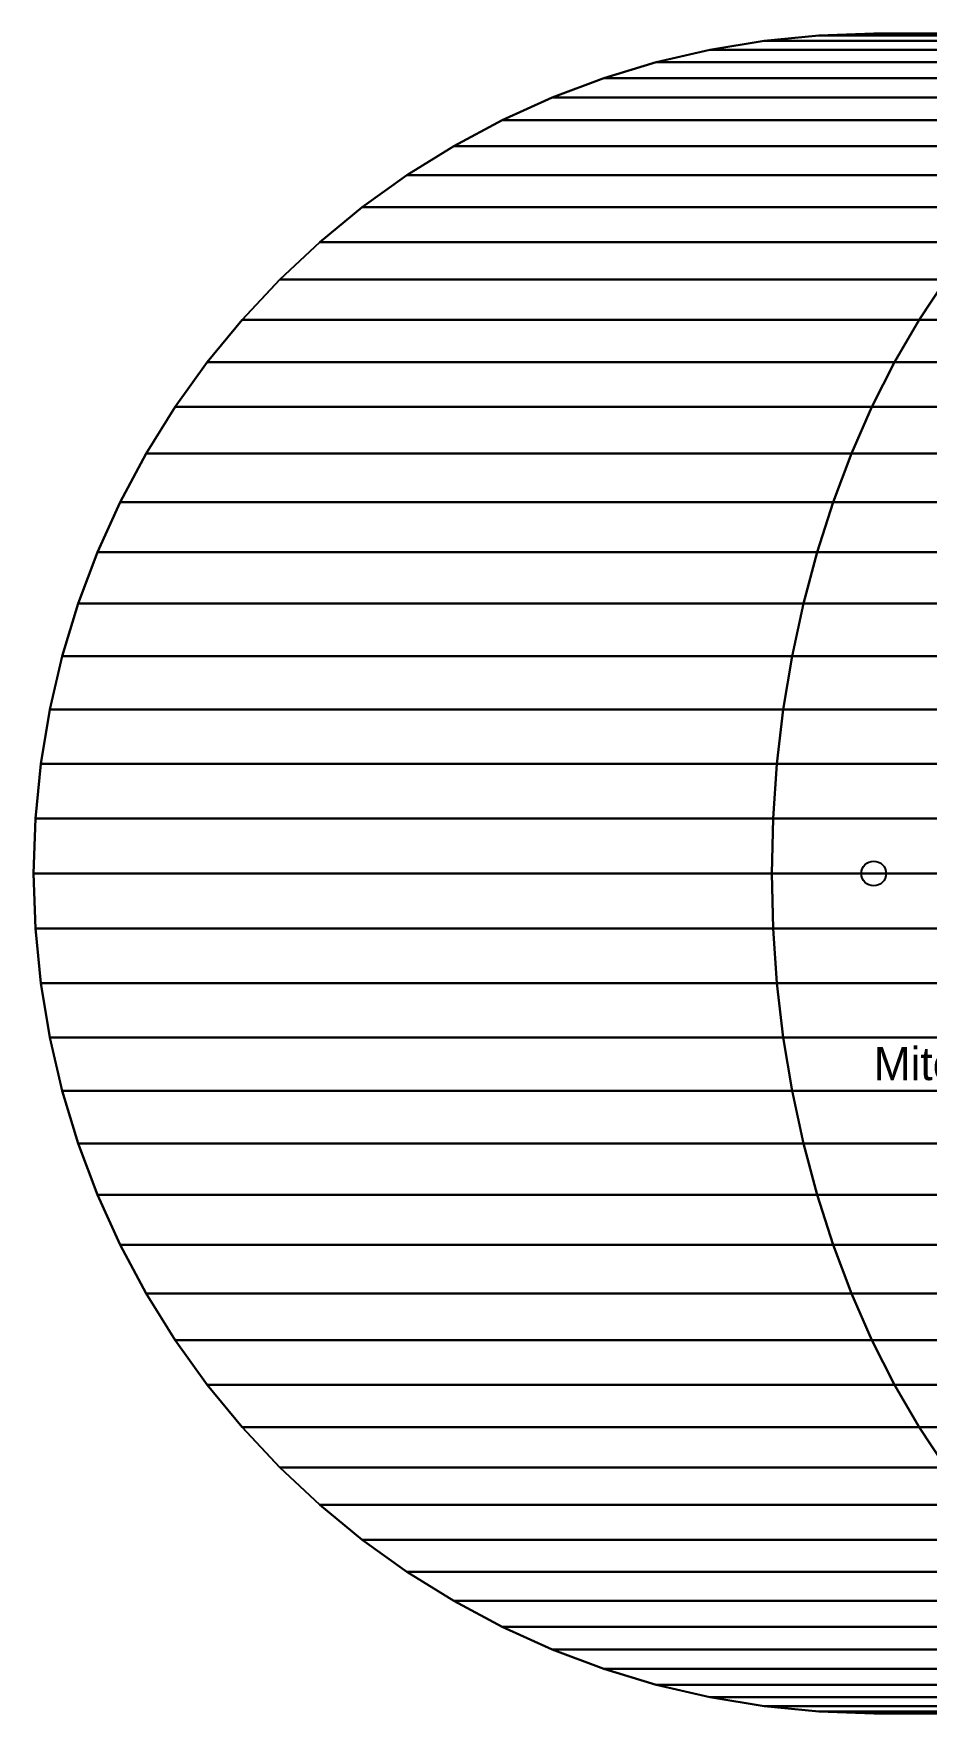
# Model space of a CAD drawing. Header units: millimetres. Extents: x -203 to 1477, y -1544 to 203.
# Drawn here: x -203.2 to 12.7, y -203.2 to 203.2 of the extents above; entities that cross this region are included whole.
import ezdxf

# ---------------------------------------------------------------- set-up
doc = ezdxf.new("R2010")
doc.units = ezdxf.units.MM
doc.linetypes.add('DASHED', pattern=[10, 6, -4])
for name, color, linetype in [('ARC', 6, 'CONTINUOUS'), ('CONSTRUCTION', 1, 'CONTINUOUS'), ('DEV_TEXTE', 4, 'CONTINUOUS'), ('ELBOW_3D', 5, 'CONTINUOUS'), ('POINTS', 1, 'CONTINUOUS')]:
    doc.layers.add(name, color=color, linetype=linetype)

msp = doc.modelspace()

# ---------------------------------------------------------------- linework, layer by layer
at = {"layer": 'ARC', "color": 6, "linetype": 'CONTINUOUS'}
for p, q in [((0, 0), (0.49, 0, 19.941)), ((0.49, 0, 19.941), (1.957, 0, 39.834)), ((1.957, 0, 39.834), (4.399, 0, 59.631)), ((4.399, 0, 59.631), (7.809, 0, 79.285)), ((7.809, 0, 79.285), (12.179, 0, 98.747)), ((12.179, 0, 98.747), (17.499, 0, 117.972))]:
    msp.add_line(p, q, dxfattribs=at)
at = {"layer": 'CONSTRUCTION', "color": 1, "linetype": 'CONTINUOUS'}
msp.add_line((0, 0), (406.4, 0), dxfattribs=at)
at = {"layer": 'CONSTRUCTION', "color": 1, "linetype": 'DASHED'}
msp.add_line((406.4, 0), (0, 0), dxfattribs=at)
at = {"layer": 'ELBOW_3D', "color": 5, "linetype": 'CONTINUOUS'}
for points in [[(-13.29, 202.765), (0, 203.2), (0, 203.2, 168.336), (-13.29, 202.765, 173.841)], [(-13.29, 202.765, 173.841), (0, 203.2, 168.336), (119.032, 203.2, 287.368), (109.634, 202.765, 296.766)], [(0, 203.2), (13.29, 202.765), (13.29, 202.765, 162.832), (0, 203.2, 168.336)], [(0, 203.2, 168.336), (13.29, 202.765, 162.832), (128.429, 202.765, 277.971), (119.032, 203.2, 287.368)], [(-52.592, 196.276), (-39.642, 199.296), (-39.642, 199.296, 184.757), (-52.592, 196.276, 190.121)], [(-52.592, 196.276, 190.121), (-39.642, 199.296, 184.757), (91, 199.296, 315.4), (81.844, 196.276, 324.556)], [(-39.642, 199.296), (-26.523, 201.462), (-26.523, 201.462, 179.323), (-39.642, 199.296, 184.757)], [(-39.642, 199.296, 184.757), (-26.523, 201.462, 179.323), (100.277, 201.462, 306.123), (91, 199.296, 315.4)], [(-26.523, 201.462), (-13.29, 202.765), (-13.29, 202.765, 173.841), (-26.523, 201.462, 179.323)], [(-26.523, 201.462, 179.323), (-13.29, 202.765, 173.841), (109.634, 202.765, 296.766), (100.277, 201.462, 306.123)], [(-65.316, 192.416), (-52.592, 196.276), (-52.592, 196.276, 190.121), (-65.316, 192.416, 195.391)], [(-65.316, 192.416, 195.391), (-52.592, 196.276, 190.121), (81.844, 196.276, 324.556), (72.846, 192.416, 333.554)], [(-77.761, 187.732), (-65.316, 192.416), (-65.316, 192.416, 195.391), (-77.761, 187.732, 200.546)], [(-77.761, 187.732, 200.546), (-65.316, 192.416, 195.391), (72.846, 192.416, 333.554), (64.046, 187.732, 342.354)], [(-89.873, 182.245), (-77.761, 187.732), (-77.761, 187.732, 200.546), (-89.873, 182.245, 205.563)], [(-89.873, 182.245, 205.563), (-77.761, 187.732, 200.546), (64.046, 187.732, 342.354), (55.482, 182.245, 350.918)], [(-101.6, 175.976), (-89.873, 182.245), (-89.873, 182.245, 205.563), (-101.6, 175.976, 210.42)], [(-101.6, 175.976, 210.42), (-89.873, 182.245, 205.563), (55.482, 182.245, 350.918), (47.19, 175.976, 359.21)], [(-112.892, 168.955), (-101.6, 175.976), (-101.6, 175.976, 210.42), (-112.892, 168.955, 215.098)], [(-112.892, 168.955, 215.098), (-101.6, 175.976, 210.42), (47.19, 175.976, 359.21), (39.205, 168.955, 367.195)], [(-123.7, 161.209), (-112.892, 168.955), (-112.892, 168.955, 215.098), (-123.7, 161.209, 219.575)], [(-123.7, 161.209, 219.575), (-112.892, 168.955, 215.098), (39.205, 168.955, 367.195), (31.562, 161.209, 374.838)], [(-133.979, 152.774), (-123.7, 161.209), (-123.7, 161.209, 219.575), (-133.979, 152.774, 223.832)], [(-133.979, 152.774, 223.832), (-123.7, 161.209, 219.575), (31.562, 161.209, 374.838), (24.294, 152.774, 382.106)], [(-143.684, 143.684), (-133.979, 152.774), (-133.979, 152.774, 223.832), (-143.684, 143.684, 227.852)], [(-143.684, 143.684, 227.852), (-133.979, 152.774, 223.832), (24.294, 152.774, 382.106), (17.432, 143.684, 388.968)], [(-152.774, 133.979), (-143.684, 143.684), (-143.684, 143.684, 227.852), (-152.774, 133.979, 231.617)], [(-152.774, 133.979, 231.617), (-143.684, 143.684, 227.852), (17.432, 143.684, 388.968), (11.004, 133.979, 395.396)], [(11.004, 133.979, 395.396), (17.432, 143.684, 388.968), (178.548, 143.684, 550.084), (174.783, 133.979, 559.174)], [(-161.209, 123.7), (-152.774, 133.979), (-152.774, 133.979, 231.617), (-161.209, 123.7, 235.112)], [(-161.209, 123.7, 235.112), (-152.774, 133.979, 231.617), (11.004, 133.979, 395.396), (5.04, 123.7, 401.36)], [(5.04, 123.7, 401.36), (11.004, 133.979, 395.396), (174.783, 133.979, 559.174), (171.288, 123.7, 567.609)], [(-168.955, 112.892), (-161.209, 123.7), (-161.209, 123.7, 235.112), (-168.955, 112.892, 238.32)], [(-168.955, 112.892, 238.32), (-161.209, 123.7, 235.112), (5.04, 123.7, 401.36), (-0.437, 112.892, 406.837)], [(-0.437, 112.892, 406.837), (5.04, 123.7, 401.36), (171.288, 123.7, 567.609), (168.08, 112.892, 575.355)], [(-175.976, 101.6), (-168.955, 112.892), (-168.955, 112.892, 238.32), (-175.976, 101.6, 241.228)], [(-175.976, 101.6, 241.228), (-168.955, 112.892, 238.32), (-0.437, 112.892, 406.837), (-5.402, 101.6, 411.802)], [(-5.402, 101.6, 411.802), (-0.437, 112.892, 406.837), (168.08, 112.892, 575.355), (165.172, 101.6, 582.376)], [(-182.245, 89.873), (-175.976, 101.6), (-175.976, 101.6, 241.228), (-182.245, 89.873, 243.825)], [(-182.245, 89.873, 243.825), (-175.976, 101.6, 241.228), (-5.402, 101.6, 411.802), (-9.835, 89.873, 416.235)], [(-9.835, 89.873, 416.235), (-5.402, 101.6, 411.802), (165.172, 101.6, 582.376), (162.575, 89.873, 588.645)], [(-187.732, 77.761), (-182.245, 89.873), (-182.245, 89.873, 243.825), (-187.732, 77.761, 246.098)], [(-187.732, 77.761, 246.098), (-182.245, 89.873, 243.825), (-9.835, 89.873, 416.235), (-13.715, 77.761, 420.115)], [(-13.715, 77.761, 420.115), (-9.835, 89.873, 416.235), (162.575, 89.873, 588.645), (160.302, 77.761, 594.132)], [(-192.416, 65.316), (-187.732, 77.761), (-187.732, 77.761, 246.098), (-192.416, 65.316, 248.038)], [(-192.416, 65.316, 248.038), (-187.732, 77.761, 246.098), (-13.715, 77.761, 420.115), (-17.027, 65.316, 423.427)], [(-17.027, 65.316, 423.427), (-13.715, 77.761, 420.115), (160.302, 77.761, 594.132), (158.362, 65.316, 598.816)], [(-196.276, 52.592), (-192.416, 65.316), (-192.416, 65.316, 248.038), (-196.276, 52.592, 249.637)], [(-196.276, 52.592, 249.637), (-192.416, 65.316, 248.038), (-17.027, 65.316, 423.427), (-19.756, 52.592, 426.156)], [(-19.756, 52.592, 426.156), (-17.027, 65.316, 423.427), (158.362, 65.316, 598.816), (156.763, 52.592, 602.676)], [(-199.296, 39.642), (-196.276, 52.592), (-196.276, 52.592, 249.637), (-199.296, 39.642, 250.887)], [(-199.296, 39.642, 250.887), (-196.276, 52.592, 249.637), (-19.756, 52.592, 426.156), (-21.891, 39.642, 428.291)], [(-21.891, 39.642, 428.291), (-19.756, 52.592, 426.156), (156.763, 52.592, 602.676), (155.513, 39.642, 605.696)], [(-201.462, 26.523), (-199.296, 39.642), (-199.296, 39.642, 250.887), (-201.462, 26.523, 251.785)], [(-201.462, 26.523, 251.785), (-199.296, 39.642, 250.887), (-21.891, 39.642, 428.291), (-23.423, 26.523, 429.823)], [(-23.423, 26.523, 429.823), (-21.891, 39.642, 428.291), (155.513, 39.642, 605.696), (154.615, 26.523, 607.862)], [(-202.765, 13.29), (-201.462, 26.523), (-201.462, 26.523, 251.785), (-202.765, 13.29, 252.324)], [(-202.765, 13.29, 252.324), (-201.462, 26.523, 251.785), (-23.423, 26.523, 429.823), (-24.345, 13.29, 430.745)], [(-24.345, 13.29, 430.745), (-23.423, 26.523, 429.823), (154.615, 26.523, 607.862), (154.076, 13.29, 609.165)], [(-203.2, 0), (-202.765, 13.29), (-202.765, 13.29, 252.324), (-203.2, 0, 252.505)], [(-203.2, 0, 252.505), (-202.765, 13.29, 252.324), (-24.345, 13.29, 430.745), (-24.652, 0, 431.052)], [(-24.652, 0, 431.052), (-24.345, 13.29, 430.745), (154.076, 13.29, 609.165), (153.895, 0, 609.6)], [(-202.765, -13.29), (-203.2, 0), (-203.2, 0, 252.505), (-202.765, -13.29, 252.324)], [(-202.765, -13.29, 252.324), (-203.2, 0, 252.505), (-24.652, 0, 431.052), (-24.345, -13.29, 430.745)], [(-24.345, -13.29, 430.745), (-24.652, 0, 431.052), (153.895, 0, 609.6), (154.076, -13.29, 609.165)], [(-201.462, -26.523), (-202.765, -13.29), (-202.765, -13.29, 252.324), (-201.462, -26.523, 251.785)], [(-201.462, -26.523, 251.785), (-202.765, -13.29, 252.324), (-24.345, -13.29, 430.745), (-23.423, -26.523, 429.823)], [(-23.423, -26.523, 429.823), (-24.345, -13.29, 430.745), (154.076, -13.29, 609.165), (154.615, -26.523, 607.862)], [(-199.296, -39.642), (-201.462, -26.523), (-201.462, -26.523, 251.785), (-199.296, -39.642, 250.887)], [(-199.296, -39.642, 250.887), (-201.462, -26.523, 251.785), (-23.423, -26.523, 429.823), (-21.891, -39.642, 428.291)], [(-21.891, -39.642, 428.291), (-23.423, -26.523, 429.823), (154.615, -26.523, 607.862), (155.513, -39.642, 605.696)], [(-196.276, -52.592), (-199.296, -39.642), (-199.296, -39.642, 250.887), (-196.276, -52.592, 249.637)], [(-196.276, -52.592, 249.637), (-199.296, -39.642, 250.887), (-21.891, -39.642, 428.291), (-19.756, -52.592, 426.156)], [(-19.756, -52.592, 426.156), (-21.891, -39.642, 428.291), (155.513, -39.642, 605.696), (156.763, -52.592, 602.676)], [(-192.416, -65.316), (-196.276, -52.592), (-196.276, -52.592, 249.637), (-192.416, -65.316, 248.038)], [(-192.416, -65.316, 248.038), (-196.276, -52.592, 249.637), (-19.756, -52.592, 426.156), (-17.027, -65.316, 423.427)], [(-17.027, -65.316, 423.427), (-19.756, -52.592, 426.156), (156.763, -52.592, 602.676), (158.362, -65.316, 598.816)], [(-187.732, -77.761), (-192.416, -65.316), (-192.416, -65.316, 248.038), (-187.732, -77.761, 246.098)], [(-187.732, -77.761, 246.098), (-192.416, -65.316, 248.038), (-17.027, -65.316, 423.427), (-13.715, -77.761, 420.115)], [(-13.715, -77.761, 420.115), (-17.027, -65.316, 423.427), (158.362, -65.316, 598.816), (160.302, -77.761, 594.132)], [(-182.245, -89.873), (-187.732, -77.761), (-187.732, -77.761, 246.098), (-182.245, -89.873, 243.825)], [(-182.245, -89.873, 243.825), (-187.732, -77.761, 246.098), (-13.715, -77.761, 420.115), (-9.835, -89.873, 416.235)], [(-9.835, -89.873, 416.235), (-13.715, -77.761, 420.115), (160.302, -77.761, 594.132), (162.575, -89.873, 588.645)], [(-175.976, -101.6), (-182.245, -89.873), (-182.245, -89.873, 243.825), (-175.976, -101.6, 241.228)], [(-175.976, -101.6, 241.228), (-182.245, -89.873, 243.825), (-9.835, -89.873, 416.235), (-5.402, -101.6, 411.802)], [(-5.402, -101.6, 411.802), (-9.835, -89.873, 416.235), (162.575, -89.873, 588.645), (165.172, -101.6, 582.376)], [(-168.955, -112.892), (-175.976, -101.6), (-175.976, -101.6, 241.228), (-168.955, -112.892, 238.32)], [(-168.955, -112.892, 238.32), (-175.976, -101.6, 241.228), (-5.402, -101.6, 411.802), (-0.437, -112.892, 406.837)], [(-0.437, -112.892, 406.837), (-5.402, -101.6, 411.802), (165.172, -101.6, 582.376), (168.08, -112.892, 575.355)], [(-161.209, -123.7), (-168.955, -112.892), (-168.955, -112.892, 238.32), (-161.209, -123.7, 235.112)], [(-161.209, -123.7, 235.112), (-168.955, -112.892, 238.32), (-0.437, -112.892, 406.837), (5.04, -123.7, 401.36)], [(5.04, -123.7, 401.36), (-0.437, -112.892, 406.837), (168.08, -112.892, 575.355), (171.288, -123.7, 567.609)], [(-152.774, -133.979), (-161.209, -123.7), (-161.209, -123.7, 235.112), (-152.774, -133.979, 231.617)], [(-152.774, -133.979, 231.617), (-161.209, -123.7, 235.112), (5.04, -123.7, 401.36), (11.004, -133.979, 395.396)], [(11.004, -133.979, 395.396), (5.04, -123.7, 401.36), (171.288, -123.7, 567.609), (174.783, -133.979, 559.174)], [(-143.684, -143.684), (-152.774, -133.979), (-152.774, -133.979, 231.617), (-143.684, -143.684, 227.852)], [(-143.684, -143.684, 227.852), (-152.774, -133.979, 231.617), (11.004, -133.979, 395.396), (17.432, -143.684, 388.968)], [(17.432, -143.684, 388.968), (11.004, -133.979, 395.396), (174.783, -133.979, 559.174), (178.548, -143.684, 550.084)], [(-133.979, -152.774), (-143.684, -143.684), (-143.684, -143.684, 227.852), (-133.979, -152.774, 223.832)], [(-133.979, -152.774, 223.832), (-143.684, -143.684, 227.852), (17.432, -143.684, 388.968), (24.294, -152.774, 382.106)], [(-123.7, -161.209), (-133.979, -152.774), (-133.979, -152.774, 223.832), (-123.7, -161.209, 219.575)], [(-123.7, -161.209, 219.575), (-133.979, -152.774, 223.832), (24.294, -152.774, 382.106), (31.562, -161.209, 374.838)], [(-112.892, -168.955), (-123.7, -161.209), (-123.7, -161.209, 219.575), (-112.892, -168.955, 215.098)], [(-112.892, -168.955, 215.098), (-123.7, -161.209, 219.575), (31.562, -161.209, 374.838), (39.205, -168.955, 367.195)], [(-101.6, -175.976), (-112.892, -168.955), (-112.892, -168.955, 215.098), (-101.6, -175.976, 210.42)], [(-101.6, -175.976, 210.42), (-112.892, -168.955, 215.098), (39.205, -168.955, 367.195), (47.19, -175.976, 359.21)], [(-89.873, -182.245), (-101.6, -175.976), (-101.6, -175.976, 210.42), (-89.873, -182.245, 205.563)], [(-89.873, -182.245, 205.563), (-101.6, -175.976, 210.42), (47.19, -175.976, 359.21), (55.482, -182.245, 350.918)], [(-77.761, -187.732), (-89.873, -182.245), (-89.873, -182.245, 205.563), (-77.761, -187.732, 200.546)], [(-77.761, -187.732, 200.546), (-89.873, -182.245, 205.563), (55.482, -182.245, 350.918), (64.046, -187.732, 342.354)], [(-65.316, -192.416), (-77.761, -187.732), (-77.761, -187.732, 200.546), (-65.316, -192.416, 195.391)], [(-65.316, -192.416, 195.391), (-77.761, -187.732, 200.546), (64.046, -187.732, 342.354), (72.846, -192.416, 333.554)], [(-52.592, -196.276), (-65.316, -192.416), (-65.316, -192.416, 195.391), (-52.592, -196.276, 190.121)], [(-52.592, -196.276, 190.121), (-65.316, -192.416, 195.391), (72.846, -192.416, 333.554), (81.844, -196.276, 324.556)], [(-39.642, -199.296), (-52.592, -196.276), (-52.592, -196.276, 190.121), (-39.642, -199.296, 184.757)], [(-39.642, -199.296, 184.757), (-52.592, -196.276, 190.121), (81.844, -196.276, 324.556), (91, -199.296, 315.4)], [(-26.523, -201.462), (-39.642, -199.296), (-39.642, -199.296, 184.757), (-26.523, -201.462, 179.323)], [(-26.523, -201.462, 179.323), (-39.642, -199.296, 184.757), (91, -199.296, 315.4), (100.277, -201.462, 306.123)], [(-13.29, -202.765), (-26.523, -201.462), (-26.523, -201.462, 179.323), (-13.29, -202.765, 173.841)], [(-13.29, -202.765, 173.841), (-26.523, -201.462, 179.323), (100.277, -201.462, 306.123), (109.634, -202.765, 296.766)], [(0, -203.2), (-13.29, -202.765), (-13.29, -202.765, 173.841), (0, -203.2, 168.336)], [(0, -203.2, 168.336), (-13.29, -202.765, 173.841), (109.634, -202.765, 296.766), (119.032, -203.2, 287.368)], [(13.29, -202.765), (0, -203.2), (0, -203.2, 168.336), (13.29, -202.765, 162.832)], [(13.29, -202.765, 162.832), (0, -203.2, 168.336), (119.032, -203.2, 287.368), (128.429, -202.765, 277.971)]]:
    msp.add_3dface(points, dxfattribs=at)
at = {"layer": 'POINTS', "color": 6}
msp.add_circle((0, 0), 3, dxfattribs=at)

# ---------------------------------------------------------------- texts
at = {"layer": 'DEV_TEXTE', "color": 4}
msp.add_text('Mitered Elbow DE406.4 Rm406.4 180deg 8sect - PipeCalculators.com', height=8, dxfattribs=at).set_placement((0, -50))

doc.saveas('drawing.dxf')
